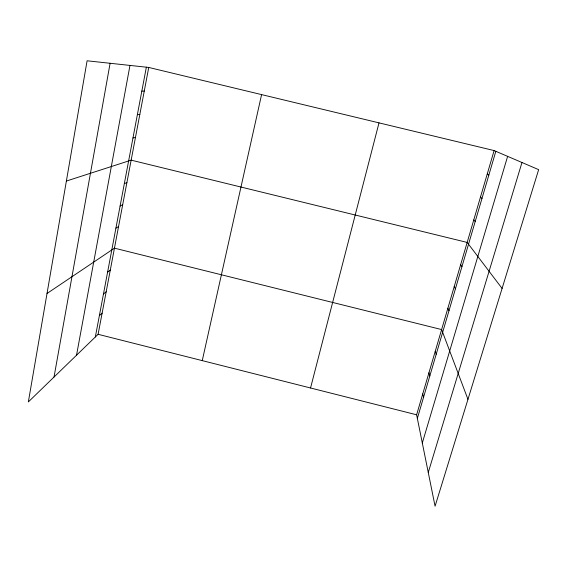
<?xml version="1.0" encoding="UTF-8"?>
<svg xmlns="http://www.w3.org/2000/svg" width="567" height="567" viewBox="0 0 567 567"><rect width="100%" height="100%" fill="white"/><g stroke="black" fill="none" stroke-linecap="round" stroke-linejoin="round"><path stroke-width="0.85" d="M54.028 377.027L110.111 63.277M76.531 355.211L129.978 65.418M95.334 336.989L146.35 67.189M148.745 67.445L87.091 60.789L28.35 401.925L98.105 334.303L148.745 67.445L494.112 150.574L538.65 169.646L435.073 506.211L416.617 414.796L494.112 150.574M202.256 360.626L261.593 94.611M310.546 387.991L379.011 122.869M417.347 418.418L495.834 151.311M422.309 442.997L507.628 156.364M428.262 472.481L521.973 162.502M99.374 315.649L102.117 313.182M103.456 294.032L106.171 291.785M107.595 272.139L110.289 270.119M47.026 293.479L114.456 248.162L441.615 329.569L467.959 399.352M115.916 228.132L118.546 226.58M120.098 206.034L122.699 204.722M124.329 183.651L126.902 182.581M66.382 181.043L131.154 160.149L467.173 242.428L502.093 288.433M132.962 137.987L135.47 137.427M137.37 114.704L139.836 114.406M141.828 91.103L144.266 91.081M98.105 334.303L416.617 414.796M487.244 174.005L488.867 175.012M480.462 197.118L482 198.393M473.771 219.925L475.224 221.463M460.659 264.64L461.935 266.681M454.224 286.569L455.421 288.851M447.88 308.207L448.993 310.723M435.243 351.299L436.193 354.269M428.95 372.739L429.829 375.935M422.741 393.909L423.549 397.311"/></g></svg>
